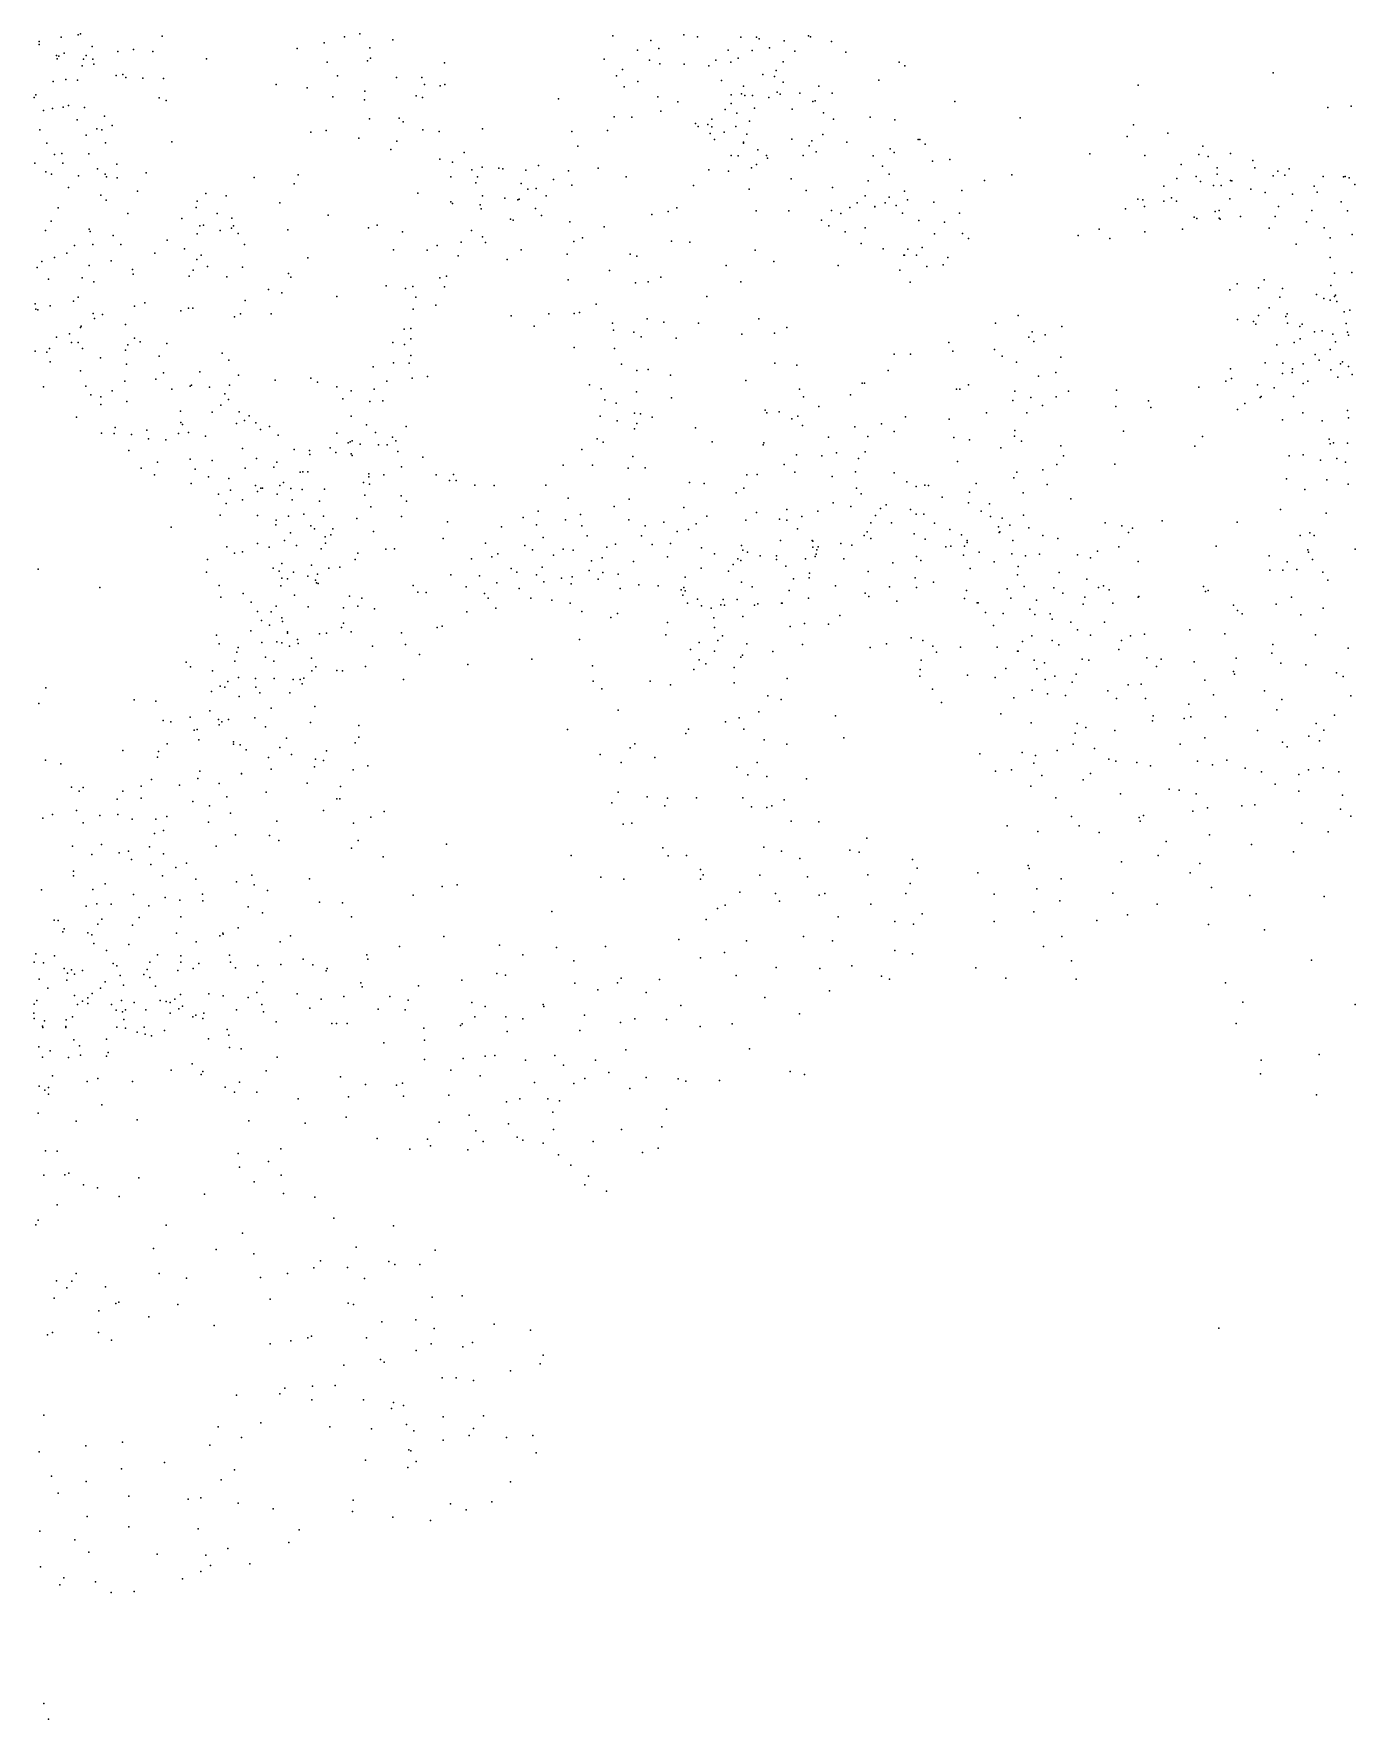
# Model space of a CAD drawing. Header units: millimetres. Extents: x -60275265 to 22802890, y -38578442 to 24337084.
# Drawn here: x -16140378 to -13546378, y -21972304 to -18663304 of the extents above; entities that cross this region are included whole.
import ezdxf

# ---------------------------------------------------------------- set-up
doc = ezdxf.new("R2010")
doc.units = ezdxf.units.MM
doc.header["$MEASUREMENT"] = 0
doc.layers.add('particles', color=7, linetype='Continuous', true_color=0x000000)

msp = doc.modelspace()

# ---------------------------------------------------------------- linework, layer by layer
at = {"layer": 'particles', "color": 93, "true_color": 0x67d435}
for p in [(-16129378, -18678304), (-16129378, -18684304), (-16086378, -18670304), (-16053378, -18665304), (-16048378, -18663304), (-16025378, -18688304), (-15944378, -18694304), (-15888378, -18668304), (-15623378, -18692304), (-15570378, -18681304), (-15530378, -18669304), (-15500378, -18663304), (-15480378, -18691304), (-15435378, -18675304), (-15003378, -18667304), (-14955378, -18695304), (-14929378, -18676304), (-14913378, -18692304), (-14864378, -18665304), (-14837378, -18669304), (-14777378, -18695304), (-14752378, -18670304), (-14721378, -18670304), (-14716378, -18673304), (-14696378, -18691304), (-14667378, -18677304), (-14619378, -18667304), (-14615378, -18669304), (-14574378, -18678304), (-16095378, -18706304), (-16094378, -18712304), (-16091378, -18707304), (-16080378, -18701304), (-16045378, -18726304), (-16042378, -18713304), (-16037378, -18706304), (-16024378, -18713304), (-16022378, -18723304), (-15975378, -18698304), (-15906378, -18698304), (-15801378, -18712304), (-15564378, -18719304), (-15485378, -18716304), (-15479378, -18711304), (-15334378, -18720304), (-15020378, -18713304), (-14931378, -18715304), (-14911378, -18722304), (-14863378, -18723304), (-14815378, -18726304), (-14801378, -18715304), (-14772378, -18719304), (-14757378, -18711304), (-14730378, -18696304), (-14669378, -18718304), (-14646378, -18697304), (-14546378, -18699304), (-14441378, -18719304), (-14430378, -18726304), (-16102378, -18757304), (-16077378, -18753304), (-16054378, -18754304), (-15978378, -18745304), (-15965378, -18743304), (-15959378, -18749304), (-15926378, -18750304), (-15885378, -18751304), (-15544378, -18746304), (-15428378, -18749304), (-15378378, -18749304), (-14996378, -18746304), (-14984378, -18733304), (-14954378, -18757304), (-14790378, -18755304), (-14709378, -18743304), (-14686378, -18747304), (-14683378, -18735304), (-14669378, -18758304), (-14481378, -18754304), (-13707378, -18740304), (-16139378, -18788304), (-16136378, -18783304), (-15894378, -18789304), (-15880378, -18794304), (-15664378, -18763304), (-15603378, -18769304), (-15553378, -18787304), (-15491378, -18793304), (-15490378, -18776304), (-15389378, -18785304), (-15377378, -18788304), (-15373378, -18763304), (-15342378, -18765304), (-15333378, -18763304), (-15110378, -18791304), (-14981378, -18767304), (-14915378, -18787304), (-14771378, -18783304), (-14751378, -18781304), (-14747378, -18766304), (-14744378, -18784304), (-14729378, -18784304), (-14697378, -18788304), (-14681378, -18778304), (-14675378, -18782304), (-14636378, -18780304), (-14599378, -18766304), (-14573378, -18780304), (-13972378, -18764304), (-16121378, -18814304), (-16103378, -18810304), (-16082378, -18807304), (-16072378, -18804304), (-16040378, -18808304), (-16001378, -18825304), (-15001378, -18826304), (-14966378, -18827304), (-14909378, -18815304), (-14876378, -18797304), (-14783378, -18812304), (-14771378, -18800304), (-14760378, -18819304), (-14725378, -18809304), (-14651378, -18811304), (-14611378, -18796304), (-14606378, -18795304), (-14590378, -18818304), (-14498378, -18827304), (-14332378, -18796304), (-13600378, -18808304), (-13554378, -18805304), (-16128378, -18852304), (-16055378, -18832304), (-16016378, -18850304), (-16006378, -18852304), (-15986378, -18843304), (-15596378, -18856304), (-15566378, -18853304), (-15481378, -18830304), (-15423378, -18829304), (-15415378, -18836304), (-15376378, -18852304), (-15344378, -18855304), (-15259378, -18850304), (-15084378, -18855304), (-15014378, -18853304), (-14841378, -18839304), (-14836378, -18845304), (-14817378, -18841304), (-14812378, -18859304), (-14809378, -18831304), (-14809378, -18846304), (-14785378, -18856304), (-14762378, -18845304), (-14740378, -18860304), (-14735378, -18835304), (-14570378, -18831304), (-14450378, -18832304), (-14204378, -18828304), (-13981378, -18842304), (-13914378, -18858304), (-16114378, -18878304), (-16037378, -18862304), (-15999378, -18877304), (-15869378, -18875304), (-15502378, -18868304), (-15439378, -18890304), (-15427378, -18874304), (-15072378, -18884304), (-14804378, -18871304), (-14747378, -18876304), (-14747378, -18878304), (-14719378, -18891304), (-14652378, -18870304), (-14618378, -18883304), (-14613378, -18873304), (-14591378, -18861304), (-14544378, -18876304), (-14459378, -18889304), (-14404378, -18871304), (-14401378, -18871304), (-14390378, -18880304), (-13994378, -18865304), (-13845378, -18884304), (-16138378, -18917304), (-16099378, -18900304), (-16085378, -18898304), (-16083378, -18917304), (-16032378, -18899304), (-15977378, -18919304), (-15343378, -18909304), (-15318378, -18915304), (-15295378, -18896304), (-15260378, -18925304), (-15227378, -18927304), (-15149378, -18922304), (-15032378, -18927304), (-14771378, -18902304), (-14757378, -18903304), (-14731378, -18926304), (-14721378, -18920304), (-14702378, -18902304), (-14700378, -18907304), (-14630378, -18902304), (-14604378, -18895304), (-14492378, -18903304), (-14474378, -18923304), (-14451378, -18896304), (-14376378, -18913304), (-14342378, -18910304), (-14067378, -18899304), (-13959378, -18902304), (-13888378, -18920304), (-13853378, -18900304), (-13835378, -18904304), (-13817378, -18926304), (-13791378, -18898304), (-13747378, -18912304), (-13743378, -18926304), (-16116378, -18934304), (-16105378, -18939304), (-16052378, -18942304), (-16015378, -18928304), (-16000378, -18939304), (-15997378, -18944304), (-15976378, -18946304), (-15919378, -18936304), (-15707378, -18945304), (-15629378, -18958304), (-15621378, -18940304), (-15321378, -18944304), (-15280378, -18930304), (-15272378, -18956304), (-15269378, -18944304), (-15219378, -18928304), (-15183378, -18957304), (-15174378, -18931304), (-15120378, -18949304), (-15090378, -18932304), (-15084378, -18960304), (-14977378, -18944304), (-14815378, -18930304), (-14776378, -18933304), (-14653378, -18948304), (-14502378, -18952304), (-14461378, -18939304), (-14274378, -18951304), (-14220378, -18940304), (-13896378, -18947304), (-13858378, -18943304), (-13850378, -18953304), (-13817378, -18939304), (-13791378, -18951304), (-13788378, -18952304), (-13707378, -18942304), (-13698378, -18933304), (-13684378, -18941304), (-13676378, -18928304), (-13609378, -18943304), (-13569378, -18944304), (-13566378, -18943304), (-13558378, -18946304), (-13547378, -18959304), (-16072378, -18965304), (-16008378, -18980304), (-15998378, -18990304), (-15936378, -18972304), (-15819378, -18992304), (-15802378, -18977304), (-15762378, -18981304), (-15386378, -18976304), (-15321378, -18993304), (-15259378, -18981304), (-15215378, -18986304), (-15190378, -18989304), (-15187378, -18988304), (-15170378, -18968304), (-15154378, -18967304), (-15134378, -18981304), (-14845378, -18961304), (-14736378, -18968304), (-14624378, -18971304), (-14572378, -18965304), (-14508378, -18981304), (-14461378, -18984304), (-14431378, -18972304), (-14425378, -18989304), (-14318378, -18971304), (-13973378, -18988304), (-13963378, -18989304), (-13922378, -18962304), (-13922378, -18992304), (-13907378, -18985304), (-13897378, -18992304), (-13824378, -18961304), (-13809378, -18961304), (-13792378, -18987304), (-13751378, -18968304), (-13723378, -18975304), (-13669378, -18978304), (-13627378, -18962304), (-13621378, -18974304), (-13574378, -18993304), (-16092378, -19005304), (-15955378, -19016304), (-15849378, -19026304), (-15821378, -19004304), (-15780378, -19016304), (-15751378, -19025304), (-15657378, -18995304), (-15562378, -19019304), (-15318378, -18996304), (-15264378, -18999304), (-15262378, -19007304), (-15155378, -19006304), (-15143378, -19020304), (-14927378, -19018304), (-14895378, -19012304), (-14878378, -19005304), (-14722378, -19011304), (-14658378, -19011304), (-14574378, -19010304), (-14556378, -19016304), (-14538378, -19004304), (-14524378, -18995304), (-14489378, -19002304), (-14489378, -19003304), (-14469378, -18995304), (-14447378, -19000304), (-14435378, -19015304), (-14373378, -18994304), (-14323378, -19015304), (-13997378, -19007304), (-13960378, -19002304), (-13862378, -19023304), (-13857378, -19026304), (-13821378, -19012304), (-13813378, -19010304), (-13813378, -19025304), (-13771378, -19022304), (-13703378, -19022304), (-13697378, -19002304), (-13631378, -19010304), (-13561378, -19011304), (-16117378, -19049304), (-16106378, -19031304), (-16031378, -19047304), (-16029378, -19051304), (-15984378, -19059304), (-15819378, -19056304), (-15814378, -19040304), (-15807378, -19039304), (-15774378, -19049304), (-15752378, -19045304), (-15748378, -19040304), (-15739378, -19055304), (-15641378, -19048304), (-15483378, -19044304), (-15466378, -19039304), (-15416378, -19052304), (-15281378, -19049304), (-15204378, -19027304), (-15199378, -19029304), (-15088378, -19032304), (-15020378, -19042304), (-14594378, -19029304), (-14579378, -19040304), (-14547378, -19052304), (-14508378, -19044304), (-14403378, -19030304), (-14372378, -19056304), (-14352378, -19033304), (-14317378, -19055304), (-14090378, -19059304), (-14049378, -19047304), (-13959378, -19052304), (-13885378, -19047304), (-13811378, -19027304), (-13715378, -19045304), (-13642378, -19032304), (-13607378, -19044304), (-13552378, -19057304), (-16060378, -19079304), (-16024378, -19077304), (-15969378, -19077304), (-15878378, -19068304), (-15844378, -19085304), (-15726378, -19077304), (-15434378, -19087304), (-15368378, -19088304), (-15348378, -19079304), (-15301378, -19072304), (-15259378, -19062304), (-15253378, -19073304), (-15183378, -19087304), (-15080378, -19071304), (-15063378, -19064304), (-14888378, -19070304), (-14852378, -19072304), (-14724378, -19088304), (-14516378, -19075304), (-14473378, -19085304), (-14424378, -19086304), (-14396378, -19083304), (-14305378, -19065304), (-14028378, -19065304), (-13662378, -19076304), (-13595378, -19064304), (-16133378, -19122304), (-16124378, -19110304), (-16099378, -19102304), (-16075378, -19094304), (-16031378, -19118304), (-15988378, -19109304), (-15902378, -19094304), (-15820378, -19106304), (-15811378, -19098304), (-15799378, -19120304), (-15730378, -19121304), (-15602378, -19103304), (-15307378, -19099304), (-15211378, -19106304), (-15093378, -19096304), (-14969378, -19096304), (-14956378, -19100304), (-14781378, -19118304), (-14687378, -19110304), (-14561378, -19118304), (-14432378, -19098304), (-14431378, -19098304), (-14407378, -19098304), (-14387378, -19120304), (-14355378, -19117304), (-14346378, -19102304), (-13595378, -19102304), (-16111378, -19145304), (-16045378, -19142304), (-16022378, -19150304), (-15946378, -19126304), (-15945378, -19135304), (-15835378, -19139304), (-15827378, -19127304), (-15761378, -19140304), (-15640378, -19134304), (-15635378, -19141304), (-15448378, -19158304), (-15343378, -19142304), (-15330378, -19139304), (-15091378, -19146304), (-15010378, -19128304), (-14959378, -19152304), (-14934378, -19150304), (-14909378, -19141304), (-14752378, -19150304), (-14440378, -19127304), (-14420378, -19151304), (-13778378, -19154304), (-13725378, -19146304), (-13594378, -19157304), (-13587378, -19133304), (-13553378, -19132304), (-16062378, -19188304), (-16053378, -19180304), (-15922378, -19191304), (-15725378, -19187304), (-15679378, -19165304), (-15653378, -19172304), (-15545378, -19179304), (-15410378, -19163304), (-15396378, -19159304), (-15390378, -19180304), (-15334378, -19160304), (-14819378, -19179304), (-13792378, -19166304), (-13736378, -19162304), (-13694378, -19180304), (-13689378, -19163304), (-13622378, -19175304), (-13608378, -19183304), (-13595378, -19186304), (-13587378, -19179304), (-13585378, -19176304), (-13582378, -19189304), (-16137378, -19193304), (-16136378, -19204304), (-16132378, -19205304), (-16108378, -19197304), (-16023378, -19212304), (-16021378, -19222304), (-16005378, -19214304), (-15942378, -19198304), (-15851378, -19207304), (-15836378, -19202304), (-15828378, -19202304), (-15746378, -19219304), (-15734378, -19213304), (-15674378, -19213304), (-15395378, -19204304), (-15351378, -19196304), (-15203378, -19217304), (-15129378, -19213304), (-15079378, -19212304), (-15069378, -19210304), (-15036378, -19194304), (-14936378, -19223304), (-14717378, -19223304), (-14208378, -19216304), (-13777378, -19224304), (-13736378, -19216304), (-13715378, -19201304), (-13682378, -19218304), (-13680378, -19213304), (-13568378, -19209304), (-13557378, -19206304), (-16070378, -19252304), (-16048378, -19240304), (-16047378, -19237304), (-15960378, -19234304), (-15413378, -19243304), (-15400378, -19242304), (-15158378, -19237304), (-15004378, -19231304), (-15002378, -19245304), (-14962378, -19249304), (-14948378, -19258304), (-14903378, -19229304), (-14835378, -19231304), (-14750378, -19253304), (-14686378, -19251304), (-14662378, -19240304), (-14252378, -19231304), (-14180378, -19248304), (-14155378, -19254304), (-14122378, -19238304), (-13746378, -19228304), (-13741378, -19233304), (-13679378, -19231304), (-13655378, -19238304), (-13650378, -19233304), (-13626378, -19248304), (-13611378, -19246304), (-13590378, -19253304), (-13564378, -19232304), (-13561378, -19249304), (-13559378, -19255304), (-16137378, -19286304), (-16114378, -19288304), (-16109378, -19281304), (-16095378, -19259304), (-16066378, -19269304), (-16053378, -19269304), (-16044378, -19281304), (-15960378, -19284304), (-15955378, -19274304), (-15942378, -19261304), (-15931378, -19268304), (-15879378, -19271304), (-15770378, -19290304), (-15435378, -19269304), (-15412378, -19273304), (-15400378, -19262304), (-15079378, -19279304), (-15000378, -19281304), (-14879378, -19261304), (-14344378, -19269304), (-14336378, -19286304), (-14254378, -19283304), (-14187378, -19259304), (-14177378, -19267304), (-13700378, -19274304), (-13666378, -19269304), (-13654378, -19262304), (-13595378, -19283304), (-13585378, -19268304), (-16108378, -19307304), (-16009378, -19299304), (-15958378, -19312304), (-15894378, -19296304), (-15757378, -19304304), (-15474378, -19317304), (-15434378, -19309304), (-15403378, -19310304), (-15400378, -19295304), (-14986378, -19312304), (-14956378, -19324304), (-14934378, -19322304), (-14685378, -19310304), (-14642378, -19314304), (-14463378, -19324304), (-14451378, -19292304), (-14419378, -19292304), (-14239378, -19296304), (-14211378, -19308304), (-14124378, -19298304), (-13791378, -19321304), (-13723378, -19309304), (-13688378, -19310304), (-13669378, -19321304), (-13648378, -19311304), (-13625378, -19293304), (-13617378, -19304304), (-13594378, -19323304), (-13575378, -19311304), (-13571378, -19307304), (-13559378, -19316304), (-16121378, -19356304), (-16048378, -19325304), (-16038378, -19355304), (-15961378, -19345304), (-15900378, -19341304), (-15885378, -19329304), (-15833378, -19355304), (-15830378, -19353304), (-15814378, -19327304), (-15795378, -19357304), (-15756378, -19353304), (-15738378, -19333304), (-15666378, -19343304), (-15596378, -19339304), (-15583378, -19347304), (-15545378, -19356304), (-15447378, -19345304), (-15397378, -19339304), (-15367378, -19336304), (-15049378, -19352304), (-14890378, -19333304), (-14742378, -19344304), (-14514378, -19349304), (-14509378, -19349304), (-14305378, -19352304), (-14168378, -19335304), (-14134378, -19328304), (-13853378, -19357304), (-13800378, -19345304), (-13789378, -19340304), (-13738378, -19352304), (-13689378, -19330304), (-13670378, -19328304), (-13648378, -19350304), (-13639378, -19345304), (-13580378, -19337304), (-13552378, -19332304), (-16028378, -19372304), (-16008378, -19376304), (-15986378, -19364304), (-15957378, -19385304), (-15869378, -19361304), (-15765378, -19370304), (-15758378, -19381304), (-15533378, -19380304), (-15517378, -19364304), (-15480378, -19385304), (-15472378, -19361304), (-15455378, -19384304), (-15026378, -19360304), (-15019378, -19382304), (-14997378, -19388304), (-14957378, -19366304), (-14888378, -19378304), (-14637378, -19361304), (-14629378, -19376304), (-14537378, -19372304), (-14329378, -19361304), (-14322378, -19361304), (-14218378, -19383304), (-14214378, -19365304), (-14183378, -19377304), (-14133378, -19376304), (-14109378, -19365304), (-14015378, -19363304), (-13952378, -19384304), (-13763378, -19389304), (-13733378, -19377304), (-13731378, -19375304), (-13705378, -19358304), (-13667378, -19375304), (-16056378, -19416304), (-16008378, -19391304), (-15852378, -19404304), (-15790378, -19406304), (-15773378, -19392304), (-15737378, -19405304), (-15726378, -19422304), (-15717378, -19413304), (-15517378, -19414304), (-15028378, -19414304), (-14995378, -19423304), (-14961378, -19408304), (-14949378, -19409304), (-14926378, -19416304), (-14704378, -19402304), (-14701378, -19407304), (-14677378, -19405304), (-14652378, -19419304), (-14640378, -19414304), (-14599378, -19395304), (-14429378, -19415304), (-14343378, -19420304), (-14270378, -19407304), (-14191378, -19407304), (-14160378, -19393304), (-14016378, -19395304), (-13947378, -19397304), (-13777378, -19401304), (-13689378, -19421304), (-13649378, -19407304), (-13611378, -19423304), (-13561378, -19403304), (-13559378, -19417304), (-16007378, -19447304), (-15982378, -19448304), (-15980378, -19436304), (-15948378, -19450304), (-15918378, -19441304), (-15856378, -19448304), (-15851378, -19426304), (-15848378, -19430304), (-15836378, -19446304), (-15803378, -19453304), (-15742378, -19428304), (-15704378, -19427304), (-15695378, -19440304), (-15677378, -19434304), (-15660378, -19451304), (-15545378, -19447304), (-15487378, -19431304), (-15469378, -19446304), (-15436378, -19455304), (-15409378, -19434304), (-14961378, -19439304), (-14956378, -19428304), (-14841378, -19437304), (-14631378, -19432304), (-14580378, -19455304), (-14528378, -19435304), (-14503378, -19454304), (-14476378, -19429304), (-14451378, -19444304), (-14334378, -19456304), (-14215378, -19453304), (-14214378, -19442304), (-14001378, -19443304), (-13846378, -19454304), (-15953378, -19481304), (-15915378, -19458304), (-15881378, -19460304), (-15730378, -19477304), (-15629378, -19479304), (-15599378, -19481304), (-15598378, -19489304), (-15558378, -19476304), (-15547378, -19485304), (-15523378, -19466304), (-15519378, -19464304), (-15517378, -19488304), (-15515378, -19462304), (-15499378, -19469304), (-15463378, -19470304), (-15446378, -19470304), (-15429378, -19462304), (-15425378, -19483304), (-15064378, -19479304), (-15034378, -19458304), (-15022378, -19465304), (-14808378, -19464304), (-14708378, -19470304), (-14707378, -19466304), (-14564378, -19486304), (-14508378, -19484304), (-14303378, -19460304), (-14242378, -19476304), (-14201378, -19463304), (-14124378, -19472304), (-13861378, -19473304), (-13597378, -19459304), (-13595378, -19468304), (-13589378, -19466304), (-13561378, -19467304), (-15929378, -19516304), (-15897378, -19504304), (-15833378, -19498304), (-15823378, -19518304), (-15790378, -19501304), (-15725378, -19516304), (-15703378, -19497304), (-15669378, -19514304), (-15663378, -19504304), (-15515378, -19491304), (-15418378, -19513304), (-15376378, -19494304), (-15101378, -19510304), (-15043378, -19510304), (-14973378, -19516304), (-14964378, -19493304), (-14940378, -19515304), (-14667378, -19509304), (-14643378, -19490304), (-14593378, -19492304), (-14521378, -19497304), (-14327378, -19503304), (-14159378, -19519304), (-14132378, -19509304), (-14119378, -19492304), (-14018378, -19508304), (-13676378, -19492304), (-13648378, -19490304), (-13614378, -19500304), (-13582378, -19497304), (-13565378, -19504304), (-15903378, -19529304), (-15831378, -19546304), (-15797378, -19533304), (-15757378, -19536304), (-15705378, -19550304), (-15694378, -19555304), (-15691378, -19555304), (-15657378, -19550304), (-15650378, -19544304), (-15617378, -19524304), (-15612378, -19523304), (-15602378, -19523304), (-15493378, -19544304), (-15482378, -19527304), (-15482378, -19533304), (-15481378, -19547304), (-15453378, -19529304), (-15350378, -19529304), (-15324378, -19540304), (-15316378, -19528304), (-15311378, -19540304), (-15274378, -19549304), (-15236378, -19550304), (-15135378, -19549304), (-14853378, -19544304), (-14824378, -19546304), (-14746378, -19555304), (-14740378, -19529304), (-14720378, -19528304), (-14646378, -19524304), (-14573378, -19532304), (-14527378, -19523304), (-14525378, -19555304), (-14451378, -19525304), (-14426378, -19543304), (-14408378, -19552304), (-14391378, -19549304), (-14384378, -19550304), (-14290378, -19546304), (-14216378, -19535304), (-14210378, -19524304), (-14151378, -19548304), (-13681378, -19537304), (-13602378, -19539304), (-13560378, -19547304), (-15777378, -19567304), (-15762378, -19585304), (-15754378, -19559304), (-15730378, -19578304), (-15701378, -19562304), (-15662378, -19567304), (-15635378, -19556304), (-15633378, -19578304), (-15613378, -19558304), (-15579378, -19581304), (-15569378, -19557304), (-15490378, -19569304), (-15419378, -19570304), (-15408378, -19581304), (-15091378, -19575304), (-14971378, -19577304), (-14761378, -19564304), (-14571378, -19584304), (-14516378, -19566304), (-14467378, -19588304), (-14357378, -19573304), (-14305378, -19584304), (-14303378, -19563304), (-14264378, -19586304), (-14198378, -19564304), (-14104378, -19576304), (-13645378, -19558304), (-15774378, -19608304), (-15701378, -19609304), (-15664378, -19618304), (-15640378, -19610304), (-15610378, -19606304), (-15571378, -19610304), (-15506378, -19615304), (-15478378, -19592304), (-15418378, -19611304), (-15328378, -19621304), (-15179378, -19613304), (-15150378, -19600304), (-15096378, -19617304), (-15067378, -19607304), (-15001378, -19591304), (-14972378, -19617304), (-14903378, -19622304), (-14864378, -19593304), (-14819378, -19610304), (-14742378, -19618304), (-14721378, -19603304), (-14676378, -19616304), (-14662378, -19597304), (-14662378, -19618304), (-14632378, -19611304), (-14601378, -19600304), (-14536378, -19591304), (-14488378, -19609304), (-14478378, -19595304), (-14419378, -19597304), (-14408378, -19606304), (-14393378, -19606304), (-14280378, -19600304), (-14262378, -19611304), (-14239378, -19614304), (-14197378, -19608304), (-13925378, -19619304), (-13778378, -19622304), (-13693378, -19597304), (-13603378, -19604304), (-15870378, -19632304), (-15665378, -19627304), (-15636378, -19643304), (-15596378, -19629304), (-15589378, -19635304), (-15568378, -19651304), (-15557378, -19647304), (-15553378, -19635304), (-15473378, -19640304), (-15336378, -19654304), (-15222378, -19631304), (-15153378, -19627304), (-15140378, -19652304), (-15064378, -19629304), (-15054378, -19649304), (-14947378, -19649304), (-14940378, -19629304), (-14877378, -19640304), (-14855378, -19636304), (-14840378, -19625304), (-14641378, -19635304), (-14510378, -19648304), (-14504378, -19641304), (-14497378, -19623304), (-14497378, -19654304), (-14456378, -19623304), (-14412378, -19645304), (-14390378, -19655304), (-14372378, -19624304), (-14342378, -19636304), (-14319378, -19647304), (-14246378, -19631304), (-14245378, -19642304), (-14244378, -19641304), (-14224378, -19628304), (-14187378, -19633304), (-14159378, -19648304), (-14130378, -19654304), (-14037378, -19623304), (-14004378, -19629304), (-13991378, -19642304), (-13983378, -19634304), (-13654378, -19648304), (-13635378, -19643304), (-13627378, -19648304), (-15761378, -19670304), (-15746378, -19683304), (-15730378, -19680304), (-15701378, -19664304), (-15678378, -19671304), (-15648378, -19658304), (-15624378, -19668304), (-15576378, -19674304), (-15567378, -19663304), (-15504378, -19683304), (-15449378, -19675304), (-15432378, -19674304), (-15253378, -19663304), (-15229378, -19684304), (-15176378, -19668304), (-15161378, -19676304), (-15120378, -19687304), (-15101378, -19675304), (-15081378, -19677304), (-15015378, -19671304), (-14998378, -19665304), (-14926378, -19666304), (-14890378, -19664304), (-14829378, -19672304), (-14804378, -19684304), (-14751378, -19668304), (-14748378, -19677304), (-14739378, -19681304), (-14714378, -19688304), (-14682378, -19688304), (-14674378, -19658304), (-14612378, -19658304), (-14611378, -19659304), (-14611378, -19671304), (-14604378, -19685304), (-14603378, -19676304), (-14600378, -19670304), (-14556378, -19664304), (-14534378, -19667304), (-14350378, -19670304), (-14340378, -19669304), (-14315378, -19687304), (-14313378, -19669304), (-14308378, -19658304), (-14308378, -19662304), (-14284378, -19681304), (-14220378, -19684304), (-14218378, -19658304), (-14193378, -19688304), (-14166378, -19685304), (-14091378, -19686304), (-14052378, -19679304), (-14010378, -19670304), (-13819378, -19669304), (-13715378, -19688304), (-13639378, -19676304), (-13638378, -19681304), (-13546378, -19675304), (-16131378, -19714304), (-15801378, -19720304), (-15799378, -19695304), (-15670378, -19712304), (-15658378, -19718304), (-15653378, -19703304), (-15630378, -19720304), (-15595378, -19706304), (-15561378, -19712304), (-15539378, -19710304), (-15509378, -19695304), (-15281378, -19694304), (-15241378, -19690304), (-15203378, -19713304), (-15192378, -19720304), (-15142378, -19710304), (-15050378, -19717304), (-15045378, -19698304), (-15024378, -19692304), (-15023378, -19721304), (-14963378, -19699304), (-14896378, -19690304), (-14830378, -19712304), (-14776378, -19718304), (-14767378, -19705304), (-14758378, -19694304), (-14752378, -19697304), (-14682378, -19695304), (-14664378, -19708304), (-14625378, -19694304), (-14606378, -19689304), (-14550378, -19694304), (-14502378, -19719304), (-14454378, -19702304), (-14407378, -19689304), (-14399378, -19697304), (-14302378, -19713304), (-14255378, -19700304), (-14208378, -19709304), (-14127378, -19721304), (-14066378, -19692304), (-13972378, -19699304), (-13714378, -19716304), (-13688378, -19716304), (-13680378, -19700304), (-13661378, -19715304), (-13630378, -19695304), (-13610378, -19720304), (-16010378, -19750304), (-15776378, -19746304), (-15655378, -19747304), (-15653378, -19732304), (-15642378, -19733304), (-15602378, -19728304), (-15587378, -19736304), (-15585378, -19741304), (-15583378, -19724304), (-15582378, -19742304), (-15395378, -19746304), (-15321378, -19725304), (-15291378, -19749304), (-15265378, -19727304), (-15231378, -19741304), (-15187378, -19752304), (-15153378, -19725304), (-15139378, -19739304), (-15104378, -19732304), (-15085378, -19743304), (-15083378, -19729304), (-15032378, -19734304), (-14993378, -19724304), (-14989378, -19752304), (-14952378, -19745304), (-14914378, -19747304), (-14864378, -19750304), (-14861378, -19730304), (-14751378, -19740304), (-14730378, -19749304), (-14649378, -19733304), (-14618378, -19731304), (-14617378, -19722304), (-14566378, -19747304), (-14460378, -19749304), (-14410378, -19731304), (-14407378, -19750304), (-14374378, -19740304), (-14229378, -19753304), (-14209378, -19725304), (-14196378, -19748304), (-14138378, -19751304), (-14073378, -19734304), (-14050378, -19750304), (-14040378, -19747304), (-13844378, -19748304), (-13600378, -19736304), (-15773378, -19769304), (-15729378, -19762304), (-15713378, -19779304), (-15664378, -19787304), (-15628378, -19765304), (-15520378, -19767304), (-15504378, -19787304), (-15496378, -19771304), (-15386378, -19759304), (-15370378, -19760304), (-15255378, -19762304), (-15248378, -19771304), (-15164378, -19771304), (-15123378, -19775304), (-15087378, -19781304), (-14869378, -19755304), (-14866378, -19765304), (-14861378, -19757304), (-14857378, -19781304), (-14837378, -19773304), (-14829378, -19786304), (-14791378, -19784304), (-14787378, -19774304), (-14784378, -19785304), (-14759378, -19774304), (-14725378, -19785304), (-14719378, -19782304), (-14672378, -19781304), (-14671378, -19781304), (-14657378, -19756304), (-14619378, -19771304), (-14508378, -19761304), (-14501378, -19768304), (-14446378, -19777304), (-14313378, -19772304), (-14309378, -19756304), (-14288378, -19780304), (-14286378, -19780304), (-14222378, -19771304), (-14172378, -19775304), (-14120378, -19761304), (-14080378, -19783304), (-14077378, -19769304), (-14029378, -19755304), (-14022378, -19781304), (-13972378, -19769304), (-13971378, -19768304), (-13840378, -19758304), (-13835378, -19756304), (-13785378, -19785304), (-13701378, -19783304), (-13671378, -19769304), (-15701378, -19797304), (-15693378, -19815304), (-15674378, -19798304), (-15653378, -19810304), (-15652378, -19817304), (-15601378, -19788304), (-15532378, -19790304), (-15532378, -19820304), (-15471378, -19792304), (-15290378, -19798304), (-15233378, -19791304), (-15064378, -19797304), (-15007378, -19809304), (-14994378, -19801304), (-14896378, -19819304), (-14810378, -19791304), (-14805378, -19810304), (-14748378, -19807304), (-14558378, -19805304), (-14272378, -19799304), (-14237378, -19801304), (-14185378, -19793304), (-14175378, -19803304), (-14145378, -19802304), (-14141378, -19812304), (-14104378, -19818304), (-14038378, -19818304), (-13777378, -19795304), (-13768378, -19802304), (-13653378, -19804304), (-13609378, -19791304), (-15781378, -19844304), (-15714378, -19835304), (-15677378, -19824304), (-15642378, -19837304), (-15642378, -19840304), (-15622378, -19852304), (-15579378, -19841304), (-15565378, -19840304), (-15536378, -19829304), (-15517378, -19837304), (-15418378, -19839304), (-15348378, -19829304), (-15338378, -19826304), (-15069378, -19852304), (-14899378, -19843304), (-14804378, -19829304), (-14788378, -19845304), (-14655378, -19827304), (-14627378, -19821304), (-14580378, -19822304), (-14418378, -19849304), (-14256378, -19825304), (-14181378, -19845304), (-14091378, -19833304), (-14066378, -19844304), (-13987378, -19845304), (-13960378, -19842304), (-13871378, -19833304), (-13802378, -19841304), (-13624378, -19843304), (-15776378, -19861304), (-15741378, -19877304), (-15739378, -19868304), (-15692378, -19858304), (-15663378, -19857304), (-15653378, -19859304), (-15638378, -19865304), (-15621378, -19860304), (-15475378, -19865304), (-15410378, -19862304), (-15383378, -19882304), (-14851378, -19872304), (-14834378, -19858304), (-14804378, -19875304), (-14797378, -19854304), (-14749378, -19883304), (-14740378, -19861304), (-14689378, -19876304), (-14631378, -19862304), (-14498378, -19868304), (-14466378, -19861304), (-14395378, -19854304), (-14375378, -19865304), (-14368378, -19877304), (-14321378, -19867304), (-14249378, -19867304), (-14209378, -19875304), (-14208378, -19875304), (-14199378, -19856304), (-14141378, -19854304), (-14128378, -19863304), (-14010378, -19872304), (-14005378, -19854304), (-13710378, -19879304), (-13708378, -19862304), (-13560378, -19869304), (-15841378, -19897304), (-15832378, -19906304), (-15789378, -19914304), (-15745378, -19895304), (-15685378, -19887304), (-15669378, -19895304), (-15595378, -19889304), (-15594378, -19914304), (-15586378, -19906304), (-15545378, -19913304), (-15534378, -19914304), (-15489378, -19905304), (-15288378, -19901304), (-15162378, -19891304), (-15043378, -19904304), (-14844378, -19911304), (-14834378, -19892304), (-14821378, -19900304), (-14765378, -19907304), (-14752378, -19887304), (-14400378, -19911304), (-14398378, -19893304), (-14232378, -19909304), (-14176378, -19893304), (-14171378, -19910304), (-14156378, -19898304), (-14082378, -19891304), (-14069378, -19893304), (-13955378, -19888304), (-13936378, -19905304), (-13927378, -19891304), (-13862378, -19896304), (-13785378, -19915304), (-13780378, -19889304), (-13692378, -19899304), (-13643378, -19902304), (-13583378, -19918304), (-16116378, -19947304), (-15774378, -19944304), (-15765378, -19946304), (-15759378, -19935304), (-15738378, -19927304), (-15705378, -19929304), (-15704378, -19946304), (-15668378, -19929304), (-15631378, -19931304), (-15617378, -19931304), (-15613378, -19939304), (-15610378, -19928304), (-15414378, -19931304), (-15042378, -19934304), (-15025378, -19949304), (-14930378, -19934304), (-14890378, -19941304), (-14765378, -19937304), (-14661378, -19929304), (-14401378, -19924304), (-14376378, -19950304), (-14307378, -19922304), (-14253378, -19927304), (-14180378, -19952304), (-14155378, -19931304), (-14136378, -19924304), (-14102378, -19936304), (-14094378, -19920304), (-13992378, -19941304), (-13966378, -19940304), (-13841378, -19932304), (-13783378, -19920304), (-13570378, -19925304), (-16130378, -19978304), (-15943378, -19971304), (-15900378, -19973304), (-15791378, -19954304), (-15737378, -19964304), (-15696378, -19957304), (-15637378, -19957304), (-15588378, -19984304), (-14699378, -19963304), (-14673378, -19970304), (-14358378, -19976304), (-14216378, -19967304), (-14150378, -19959304), (-14115378, -19962304), (-14032378, -19953304), (-14015378, -19968304), (-13958378, -19968304), (-13873378, -19979304), (-13824378, -19961304), (-13724378, -19953304), (-13690378, -19970304), (-13555378, -19963304), (-15886378, -20011304), (-15871378, -20014304), (-15833378, -20005304), (-15794378, -19992304), (-15777378, -20009304), (-15771378, -20014304), (-15758378, -20009304), (-15706378, -20006304), (-15674378, -19987304), (-15597378, -20015304), (-14993378, -19991304), (-14782378, -20014304), (-14755378, -20006304), (-14717378, -19994304), (-14566378, -20002304), (-14242378, -19998304), (-14182378, -20016304), (-14092378, -20017304), (-13944378, -20012304), (-13943378, -20002304), (-13882378, -20007304), (-13869378, -20004304), (-13801378, -20004304), (-13700378, -19990304), (-13623378, -20017304), (-13587378, -20001304), (-15825378, -20030304), (-15819378, -20029304), (-15816378, -20049304), (-15776378, -20020304), (-15685378, -20024304), (-15644378, -20046304), (-15502378, -20021304), (-15502378, -20044304), (-15092378, -20029304), (-14860378, -20037304), (-14855378, -20028304), (-14746378, -20028304), (-14706378, -20049304), (-14550378, -20045304), (-14096378, -20036304), (-14075378, -20025304), (-14018378, -20031304), (-13841378, -20045304), (-13738378, -20031304), (-13637378, -20042304), (-13616378, -20051304), (-13608378, -20030304), (-15965378, -20070304), (-15897378, -20083304), (-15895378, -20072304), (-15878378, -20057304), (-15748378, -20053304), (-15748378, -20058304), (-15735378, -20059304), (-15723378, -20069304), (-15679378, -20084304), (-15657378, -20064304), (-15634378, -20078304), (-15565378, -20071304), (-15509378, -20055304), (-15028378, -20078304), (-14969378, -20065304), (-14960378, -20057304), (-14921378, -20084304), (-14662378, -20058304), (-14283378, -20077304), (-14200378, -20074304), (-14174378, -20080304), (-14131378, -20070304), (-14100378, -20058304), (-14058378, -20066304), (-13890378, -20058304), (-13689378, -20054304), (-13680378, -20063304), (-16117378, -20089304), (-16087378, -20096304), (-15814378, -20111304), (-15732378, -20115304), (-15732378, -20116304), (-15674378, -20107304), (-15589378, -20102304), (-15587378, -20087304), (-15571378, -20090304), (-15513378, -20108304), (-15484378, -20100304), (-14987378, -20094304), (-14760378, -20103304), (-14738378, -20118304), (-14720378, -20094304), (-14252378, -20111304), (-14221378, -20108304), (-14177378, -20095304), (-14066378, -20115304), (-14030378, -20087304), (-14016378, -20091304), (-13975378, -20094304), (-13948378, -20100304), (-13856378, -20091304), (-13826378, -20098304), (-13798378, -20089304), (-13762378, -20105304), (-13730378, -20112304), (-13657378, -20117304), (-13638378, -20108304), (-13609378, -20104304), (-13578378, -20112304), (-16066378, -20142304), (-16051378, -20150304), (-16043378, -20143304), (-15965378, -20150304), (-15929378, -20140304), (-15909378, -20127304), (-15854378, -20138304), (-15818378, -20125304), (-15776378, -20135304), (-15603378, -20134304), (-15538378, -20141304), (-14701378, -20121304), (-14623378, -20126304), (-14183378, -20140304), (-14161378, -20119304), (-14080378, -20128304), (-13911378, -20146304), (-13892378, -20148304), (-13703378, -20136304), (-13657378, -20150304), (-15976378, -20166304), (-15929378, -20164304), (-15828378, -20170304), (-15795378, -20179304), (-15761378, -20161304), (-15684378, -20152304), (-15545378, -20165304), (-15539378, -20165304), (-15005378, -20173304), (-14993378, -20152304), (-14936378, -20161304), (-14901378, -20179304), (-14896378, -20164304), (-14839378, -20163304), (-14748378, -20163304), (-14731378, -20181304), (-14701378, -20182304), (-14691378, -20179304), (-14667378, -20167304), (-14134378, -20163304), (-14007378, -20155304), (-13858378, -20155304), (-13836378, -20183304), (-13769378, -20179304), (-13743378, -20177304), (-13571378, -20158304), (-16122378, -20203304), (-16103378, -20196304), (-16056378, -20188304), (-16043378, -20212304), (-16010378, -20198304), (-15975378, -20196304), (-15947378, -20205304), (-15900378, -20205304), (-15879378, -20200304), (-15797378, -20211304), (-15754378, -20193304), (-15663378, -20209304), (-15571378, -20188304), (-15512378, -20213304), (-15478378, -20201304), (-15452378, -20190304), (-14983378, -20215304), (-14966378, -20213304), (-14653378, -20209304), (-14599378, -20210304), (-14103378, -20200304), (-13970378, -20202304), (-13968378, -20209304), (-13962378, -20198304), (-13865378, -20189304), (-13651378, -20213304), (-13575378, -20185304), (-13555378, -20199304), (-15903378, -20233304), (-15885378, -20227304), (-15744378, -20236304), (-15677378, -20237304), (-15659378, -20247304), (-15503378, -20247304), (-14505378, -20242304), (-14229378, -20218304), (-14169378, -20229304), (-14088378, -20218304), (-14049378, -20231304), (-13917378, -20249304), (-13832378, -20236304), (-13599378, -20230304), (-16064378, -20258304), (-16026378, -20274304), (-16007378, -20255304), (-15972378, -20271304), (-15954378, -20268304), (-15913378, -20259304), (-15885378, -20273304), (-15782378, -20258304), (-15516378, -20262304), (-15454378, -20279304), (-15330378, -20254304), (-15085378, -20276304), (-14905378, -20261304), (-14895378, -20277304), (-14859378, -20276304), (-14707378, -20260304), (-14672378, -20268304), (-14636378, -20282304), (-14538378, -20266304), (-14520378, -20270304), (-13933378, -20276304), (-13750378, -20255304), (-13667378, -20269304), (-16062378, -20307304), (-16062378, -20316304), (-15948378, -20284304), (-15910378, -20294304), (-15887378, -20316304), (-15861378, -20300304), (-15840378, -20291304), (-15712378, -20315304), (-14831378, -20304304), (-14826378, -20314304), (-14715378, -20315304), (-14503378, -20314304), (-14415378, -20284304), (-14406378, -20301304), (-14287378, -20310304), (-14188378, -20296304), (-14186378, -20302304), (-14005378, -20289304), (-13870378, -20310304), (-13851378, -20292304), (-16125378, -20344304), (-16024378, -20343304), (-16000378, -20332304), (-15822378, -20323304), (-15742378, -20328304), (-15707378, -20334304), (-15681378, -20345304), (-15599378, -20322304), (-15338378, -20337304), (-15309378, -20334304), (-15027378, -20319304), (-14982378, -20323304), (-14831378, -20323304), (-14754378, -20348304), (-14621378, -20318304), (-14420378, -20331304), (-14171378, -20342304), (-14123378, -20322304), (-14022378, -20350304), (-13828378, -20339304), (-16037378, -20376304), (-16016378, -20371304), (-15988378, -20372304), (-15944378, -20353304), (-15914378, -20375304), (-15882378, -20359304), (-15853378, -20364304), (-15809378, -20352304), (-15808378, -20365304), (-15719378, -20377304), (-15579378, -20368304), (-15534378, -20369304), (-15395378, -20354304), (-14798378, -20380304), (-14783378, -20374304), (-14684378, -20351304), (-14676378, -20366304), (-14598378, -20354304), (-14587378, -20351304), (-14497378, -20372304), (-14428378, -20351304), (-14255378, -20352304), (-14126378, -20365304), (-13935378, -20372304), (-13753378, -20355304), (-13607378, -20357304), (-16100378, -20403304), (-16092378, -20404304), (-16014378, -20411304), (-16006378, -20401304), (-15946378, -20413304), (-15933378, -20398304), (-15851378, -20397304), (-15691378, -20389304), (-15516378, -20397304), (-15123378, -20386304), (-14820378, -20402304), (-14561378, -20397304), (-14450378, -20406304), (-14413378, -20411304), (-14396378, -20391304), (-14255378, -20406304), (-14177378, -20387304), (-14053378, -20404304), (-13993378, -20393304), (-13834378, -20412304), (-16083378, -20426304), (-16080378, -20420304), (-16034378, -20428304), (-16026378, -20432304), (-16022378, -20449304), (-15860378, -20429304), (-15821378, -20446304), (-15775378, -20434304), (-15769378, -20429304), (-15768378, -20431304), (-15739378, -20418304), (-15656378, -20446304), (-15636378, -20434304), (-15335378, -20435304), (-14874378, -20441304), (-14741378, -20444304), (-14741378, -20444304), (-14629378, -20435304), (-14572378, -20444304), (-14122378, -20435304), (-13724378, -20422304), (-16136378, -20469304), (-16099378, -20473304), (-15997378, -20463304), (-15953378, -20451304), (-15897378, -20471304), (-15851378, -20473304), (-15756378, -20472304), (-15611378, -20480304), (-15486378, -20471304), (-15484378, -20480304), (-15422378, -20455304), (-15226378, -20452304), (-15180378, -20471304), (-15114378, -20457304), (-15018378, -20455304), (-14831378, -20477304), (-14784378, -20467304), (-14450378, -20463304), (-14415378, -20469304), (-14158378, -20455304), (-13632378, -20482304), (-16139378, -20486304), (-16121378, -20487304), (-16080378, -20498304), (-16074378, -20507304), (-16066378, -20501304), (-16060378, -20509304), (-16044378, -20502304), (-15984378, -20488304), (-15977378, -20493304), (-15970378, -20512304), (-15924378, -20510304), (-15917378, -20500304), (-15912378, -20486304), (-15857378, -20502304), (-15851378, -20486304), (-15827378, -20498304), (-15816378, -20488304), (-15754378, -20486304), (-15744378, -20497304), (-15700378, -20492304), (-15655378, -20490304), (-15592378, -20491304), (-15566378, -20503304), (-15564378, -20498304), (-15231378, -20508304), (-15214378, -20511304), (-15080378, -20483304), (-14761378, -20512304), (-14683378, -20496304), (-14597378, -20498304), (-14534378, -20493304), (-14476378, -20513304), (-14291378, -20497304), (-14103378, -20483304), (-16129378, -20519304), (-16112378, -20537304), (-16075378, -20521304), (-16025378, -20547304), (-16009378, -20537304), (-16000378, -20524304), (-15964378, -20531304), (-15912378, -20516304), (-15901378, -20533304), (-15796378, -20548304), (-15702378, -20545304), (-15690378, -20524304), (-15623378, -20548304), (-15498378, -20526304), (-15495378, -20534304), (-15385378, -20532304), (-15300378, -20521304), (-15078378, -20527304), (-15033378, -20540304), (-14994378, -20526304), (-14987378, -20517304), (-14938378, -20545304), (-14912378, -20520304), (-14578378, -20542304), (-14460378, -20519304), (-14232378, -20517304), (-14094378, -20519304), (-13801378, -20526304), (-16139378, -20568304), (-16134378, -20561304), (-16060378, -20551304), (-16054378, -20569304), (-16044378, -20562304), (-16034378, -20556304), (-16034378, -20567304), (-15987378, -20569304), (-15978378, -20580304), (-15968378, -20561304), (-15960378, -20579304), (-15943378, -20565304), (-15920378, -20579304), (-15892378, -20561304), (-15880378, -20563304), (-15872378, -20565304), (-15863378, -20558304), (-15855378, -20577304), (-15852378, -20549304), (-15848378, -20572304), (-15768378, -20552304), (-15742378, -20579304), (-15719378, -20555304), (-15692378, -20569304), (-15598378, -20576304), (-15576378, -20558304), (-15531378, -20553304), (-15464378, -20578304), (-15441378, -20553304), (-15411378, -20579304), (-15405378, -20560304), (-15280378, -20565304), (-15254378, -20573304), (-15140378, -20569304), (-15139378, -20573304), (-14870378, -20571304), (-14705378, -20555304), (-13767378, -20564304), (-13546378, -20569304), (-16140378, -20586304), (-16139378, -20596304), (-16123378, -20611304), (-16122378, -20614304), (-16119378, -20601304), (-16077378, -20612304), (-16077378, -20614304), (-16076378, -20599304), (-16064378, -20593304), (-15977378, -20613304), (-15966378, -20583304), (-15963378, -20598304), (-15923378, -20613304), (-15872378, -20586304), (-15828378, -20593304), (-15822378, -20590304), (-15808378, -20596304), (-15806378, -20586304), (-15689378, -20583304), (-15664378, -20603304), (-15555378, -20606304), (-15546378, -20606304), (-15525378, -20606304), (-15302378, -20610304), (-15299378, -20607304), (-15274378, -20593304), (-15213378, -20593304), (-15180378, -20597304), (-15059378, -20590304), (-14988378, -20604304), (-14960378, -20597304), (-14898378, -20598304), (-14832378, -20612304), (-14769378, -20607304), (-14637378, -20587304), (-13780378, -20606304), (-16061378, -20638304), (-15997378, -20637304), (-15960378, -20615304), (-15937378, -20623304), (-15921378, -20627304), (-15909378, -20630304), (-15883378, -20620304), (-15797378, -20636304), (-15760378, -20618304), (-15757378, -20629304), (-15453378, -20644304), (-15374378, -20615304), (-15373378, -20639304), (-15211378, -20622304), (-15068378, -20620304), (-16130378, -20652304), (-16123378, -20672304), (-16108378, -20660304), (-16072378, -20673304), (-16050378, -20650304), (-16048378, -20668304), (-15997378, -20670304), (-15994378, -20663304), (-15756378, -20653304), (-15733378, -20656304), (-15662378, -20672304), (-15373378, -20677304), (-15297378, -20675304), (-15254378, -20670304), (-15235378, -20669304), (-15175378, -20678304), (-15117378, -20669304), (-15037378, -20678304), (-14978378, -20658304), (-14735378, -20656304), (-13731378, -20678304), (-13617378, -20667304), (-16103378, -20709304), (-16014378, -20714304), (-15870378, -20698304), (-15829378, -20685304), (-15811378, -20706304), (-15808378, -20700304), (-15684378, -20699304), (-15538378, -20711304), (-15321378, -20698304), (-15264378, -20709304), (-15100378, -20688304), (-15058378, -20714304), (-15011378, -20702304), (-14938378, -20712304), (-14655378, -20700304), (-14627378, -20706304), (-13732378, -20705304), (-16129378, -20729304), (-16118378, -20737304), (-16111378, -20732304), (-16111378, -20745304), (-16035378, -20720304), (-15946378, -20720304), (-15764378, -20731304), (-15746378, -20741304), (-15736378, -20721304), (-15702378, -20741304), (-15489378, -20726304), (-15428378, -20727304), (-15416378, -20723304), (-15325378, -20747304), (-15157378, -20722304), (-15080378, -20724304), (-14970378, -20734304), (-14875378, -20715304), (-14860378, -20719304), (-14794378, -20718304), (-13622378, -20746304), (-16006378, -20766304), (-15621378, -20754304), (-15522378, -20750304), (-15414378, -20749304), (-15212378, -20760304), (-15186378, -20754304), (-15131378, -20754304), (-15121378, -20780304), (-15108378, -20758304), (-14898378, -20774304), (-16131378, -20782304), (-16057378, -20798304), (-15937378, -20795304), (-15718378, -20797304), (-15607378, -20802304), (-15527378, -20790304), (-15344378, -20800304), (-15285378, -20786304), (-15208378, -20803304), (-14907378, -20809304), (-15466378, -20832304), (-15367378, -20833304), (-15361378, -20846304), (-15272378, -20817304), (-15258378, -20838304), (-15191378, -20829304), (-15180378, -20835304), (-15140378, -20841304), (-15120378, -20814304), (-15042378, -20838304), (-14986378, -20814304), (-16117378, -20856304), (-16094378, -20857304), (-15739378, -20861304), (-15679378, -20877304), (-15655378, -20852304), (-15402378, -20853304), (-15288378, -20854304), (-15110378, -20864304), (-14945378, -20859304), (-14914378, -20851304), (-16120378, -20904304), (-16079378, -20903304), (-16071378, -20900304), (-15934378, -20909304), (-15736378, -20888304), (-15654378, -20904304), (-15086378, -20884304), (-15051378, -20906304), (-16042378, -20923304), (-16015378, -20929304), (-15805378, -20941304), (-15707378, -20917304), (-15650378, -20940304), (-15058378, -20923304), (-15016378, -20935304), (-16094378, -20962304), (-15972378, -20946304), (-15588378, -20947304), (-16136378, -21001304), (-16131378, -20992304), (-15880378, -21002304), (-15551378, -20988304), (-15434378, -21003304), (-15730378, -21018304), (-15905378, -21048304), (-15782378, -21050304), (-15708378, -21058304), (-15577378, -21072304), (-15507378, -21045304), (-15443378, -21073304), (-15352378, -21051304), (-16095378, -21111304), (-16057378, -21097304), (-15894378, -21097304), (-15840378, -21106304), (-15695378, -21105304), (-15642378, -21097304), (-15590378, -21086304), (-15524378, -21085304), (-15491378, -21107304), (-15431378, -21079304), (-15382378, -21079304), (-16075378, -21125304), (-16065378, -21112304), (-15999378, -21123304), (-15358378, -21143304), (-15299378, -21141304), (-16100378, -21145304), (-16012378, -21170304), (-15979378, -21156304), (-15973378, -21153304), (-15857378, -21158304), (-15676378, -21147304), (-15523378, -21155304), (-15512378, -21158304), (-15914378, -21182304), (-15786378, -21199304), (-15457378, -21192304), (-15390378, -21188304), (-15354378, -21205304), (-15236378, -21196304), (-15165378, -21208304), (-13814378, -21204304), (-16113378, -21217304), (-16103378, -21213304), (-16013378, -21213304), (-15987378, -21228304), (-15676378, -21235304), (-15635378, -21229304), (-15602378, -21223304), (-15595378, -21220304), (-15487378, -21223304), (-15360378, -21235304), (-15298378, -21241304), (-15279378, -21232304), (-15459378, -21266304), (-15452378, -21271304), (-15389378, -21248304), (-15146378, -21274304), (-15140378, -21257304), (-15531378, -21277304), (-15338378, -21302304), (-15311378, -21302304), (-15277378, -21307304), (-15204378, -21288304), (-15742378, -21336304), (-15657378, -21333304), (-15647378, -21322304), (-15593378, -21318304), (-15548378, -21317304), (-16120378, -21375304), (-15594378, -21345304), (-15493378, -21345304), (-15438378, -21362304), (-15434378, -21350304), (-15414378, -21356304), (-15778378, -21398304), (-15694378, -21390304), (-15559378, -21398304), (-15477378, -21402304), (-15408378, -21393304), (-15394378, -21406304), (-15336378, -21378304), (-15277378, -21401304), (-15257378, -21376304), (-16038378, -21435304), (-15966378, -21428304), (-15794378, -21434304), (-15732378, -21419304), (-15336378, -21424304), (-15285378, -21415304), (-15212378, -21419304), (-15160378, -21415304), (-16129378, -21447304), (-15883378, -21468304), (-15489378, -21463304), (-15404378, -21443304), (-15400378, -21445304), (-15389378, -21466304), (-15154378, -21449304), (-16105378, -21495304), (-16037378, -21505304), (-15968378, -21480304), (-15772378, -21502304), (-15746378, -21482304), (-15406378, -21478304), (-15204378, -21506304), (-16092378, -21528304), (-15953378, -21534304), (-15837378, -21540304), (-15812378, -21537304), (-16035378, -21574304), (-15739378, -21548304), (-15670378, -21559304), (-15514378, -21564304), (-15513378, -21542304), (-15322378, -21549304), (-15291378, -21561304), (-15241378, -21545304), (-16128378, -21603304), (-15953378, -21594304), (-15817378, -21598304), (-15619378, -21600304), (-15435378, -21575304), (-15361378, -21582304), (-16059378, -21620304), (-15759378, -21637304), (-15639378, -21625304), (-16127378, -21673304), (-16032378, -21644304), (-15898378, -21648304), (-15802378, -21650304), (-15793378, -21670304), (-15716378, -21667304), (-16081378, -21694304), (-16019378, -21702304), (-15848378, -21696304), (-15812378, -21682304), (-16089378, -21708304), (-15988378, -21723304), (-15943378, -21721304), (-16120378, -21941304), (-16111378, -21972304)]:
    msp.add_point(p, dxfattribs=at)

doc.saveas('drawing.dxf')
